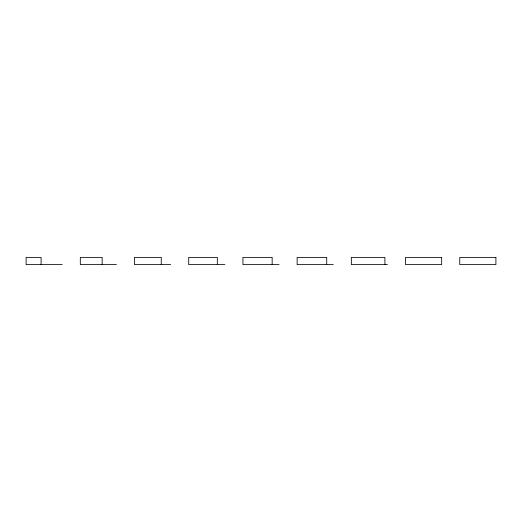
<?xml version="1.0" encoding="UTF-8"?>
<svg xmlns="http://www.w3.org/2000/svg" width="522" height="522" viewBox="0 0 522 522"><rect width="100%" height="100%" fill="white"/><g stroke="black" fill="none" stroke-linecap="round" stroke-linejoin="round"><path stroke-width="0.78" d="M62.235 264.615L26.1 264.615L26.1 257.385L41.081 257.385L41.081 264.615M116.445 264.615L80.31 264.615L80.31 257.385L102.155 257.385L102.155 264.615M170.655 264.615L134.513 264.615L134.513 257.385L161.259 257.385L161.259 264.615M224.865 264.615L188.723 264.615L188.723 257.385L217.315 257.385L217.315 264.615M279.068 264.615L242.932 264.615L242.932 257.385L272.164 257.385L272.164 264.615M333.277 264.615L297.135 264.615L297.135 257.385L326.72 257.385L326.72 264.615M387.487 264.615L351.345 264.615L351.345 257.385L384.903 257.385L384.903 264.615M441.69 257.385L405.555 257.385L405.555 264.615L441.69 264.615L441.69 257.385M495.9 257.385L459.765 257.385L459.765 264.615L495.9 264.615L495.9 257.385"/></g></svg>
